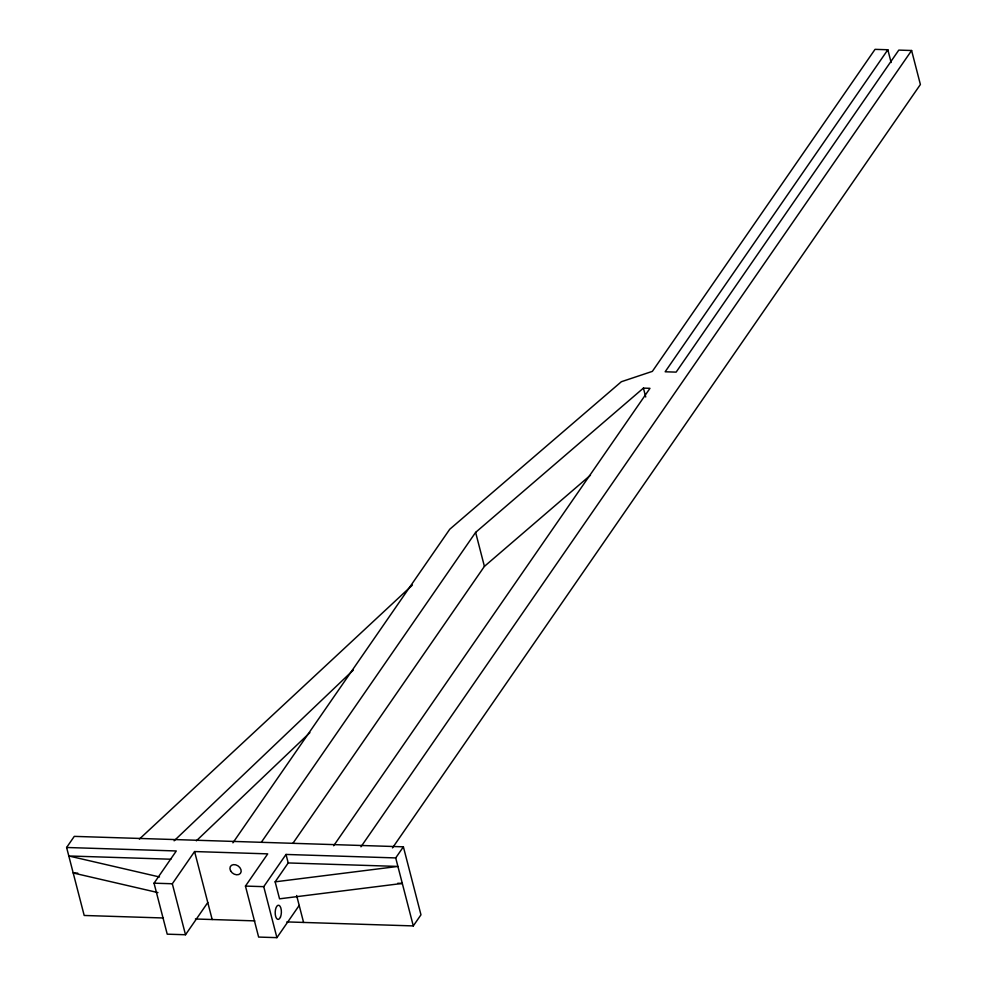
<?xml version="1.0" encoding="UTF-8"?>
<svg xmlns="http://www.w3.org/2000/svg" width="987" height="987" viewBox="0 0 987 987"><rect width="100%" height="100%" fill="white"/><g stroke="black" fill="none" stroke-linecap="round" stroke-linejoin="round"><path stroke-width="1.48" d="M163.423 917.984L84.191 915.467L66.61 847.488L74.284 836.371L403.387 846.821L420.968 914.813L413.294 925.917L286.835 921.907M207.776 902.537L185.507 934.751L167.222 934.171L154.034 883.18L176.303 850.967L66.61 847.488M185.507 934.751L172.318 883.76L194.587 851.547L267.724 853.866L245.455 886.079L258.631 937.07L276.915 937.65L299.197 905.437M232.92 842.824L449.751 529.254L621.341 381.735L652.358 371.371L875.037 49.35L887.831 49.757L891.125 62.502M261.382 842.195L475.623 532.388L643.425 388.113L649.977 388.323L333.655 845.76M292.905 843.317L484.407 566.378L590.46 475.203M276.915 937.65L263.739 886.659L286.008 854.446L395.713 857.925L403.387 846.821M397.736 883.279L402.301 883.427L279.543 898.824L275.151 881.835L288.204 862.946L286.008 854.446M887.831 49.757L665.152 371.778L676.132 372.124L898.799 50.103L911.606 50.51L920.39 84.5L392.493 847.907M360.971 846.797L911.606 50.51M174.131 840.801L353.346 670.062M196.339 840.838L309.869 732.662M139.377 839.086L412.406 585.081M275.151 881.835L397.909 866.426L288.204 862.946M170.887 859.221L68.806 855.976L159.499 876.974M77.776 873.125L73.198 872.977L157.945 892.593M154.034 883.18L172.318 883.76M245.455 886.079L263.739 886.659M195.414 918.996L254.831 920.883M643.425 388.113L645.72 396.984M475.623 532.388L484.407 566.378M395.713 857.925L413.294 925.917M296.631 895.517L303.589 922.438M194.587 851.547L212.18 919.526M230.6 870.855A6.095 4.553 34.7 0 0 240.372 873.433A6.095 4.553 34.7 0 0 235.696 864.822A6.095 4.553 34.7 0 0 230.6 870.855M280.468 917.059A7.106 3.097 -88.2 0 0 279.099 905.363A7.106 3.097 -88.2 0 0 275.287 914.542A7.106 3.097 -88.2 0 0 280.468 917.059"/></g></svg>
